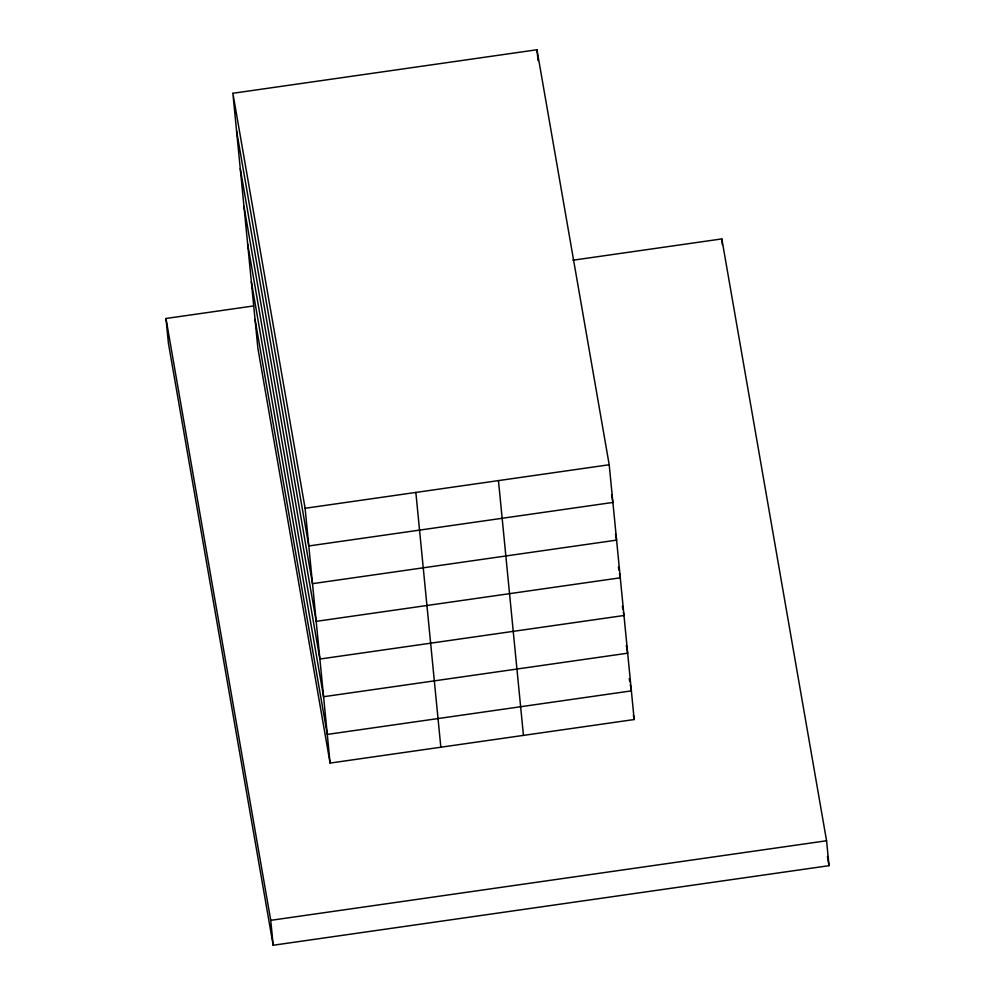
<?xml version="1.0" encoding="UTF-8"?>
<svg xmlns="http://www.w3.org/2000/svg" width="995" height="995" viewBox="0 0 995 995"><rect width="100%" height="100%" fill="white"/><g stroke="black" fill="none" stroke-linecap="round" stroke-linejoin="round"><path stroke-width="1.49" d="M232.88 93.281L536.964 49.75L609.201 464.752L634.176 719.534L330.091 763.078L257.854 348.076L232.88 93.281L305.104 508.283L330.091 763.078M572.884 260.23L721.823 238.912L826.571 840.763L829.022 865.675L273.177 945.25L168.429 343.399L165.978 318.487L253.501 305.962M305.104 508.283L609.201 464.752M273.177 945.25L270.739 920.338L826.571 840.763M827.417 856.484L829.022 865.675M611.564 494.776L612.895 502.438L308.798 545.969L236.574 130.979M615.519 534.004L616.589 540.123L312.492 583.667L240.268 168.665M618.417 567.1L618.952 570.16M619.487 573.219L620.283 577.809L316.199 621.353L243.962 206.351M622.385 606.316L622.907 609.375M623.442 612.435L623.977 615.507L319.892 659.038L247.655 244.036M626.34 645.531L627.671 653.193L323.586 696.724L251.349 281.734M629.238 678.627L629.773 681.699M630.308 684.759L631.365 690.878L327.28 734.422L255.043 319.42M633.38 714.945L634.176 719.534M165.978 318.487L270.739 920.338M721.823 238.912L722.395 244.77M536.964 49.75L538.021 60.558M498.458 480.597L523.445 735.392M415.848 492.425L440.835 747.22"/></g></svg>
